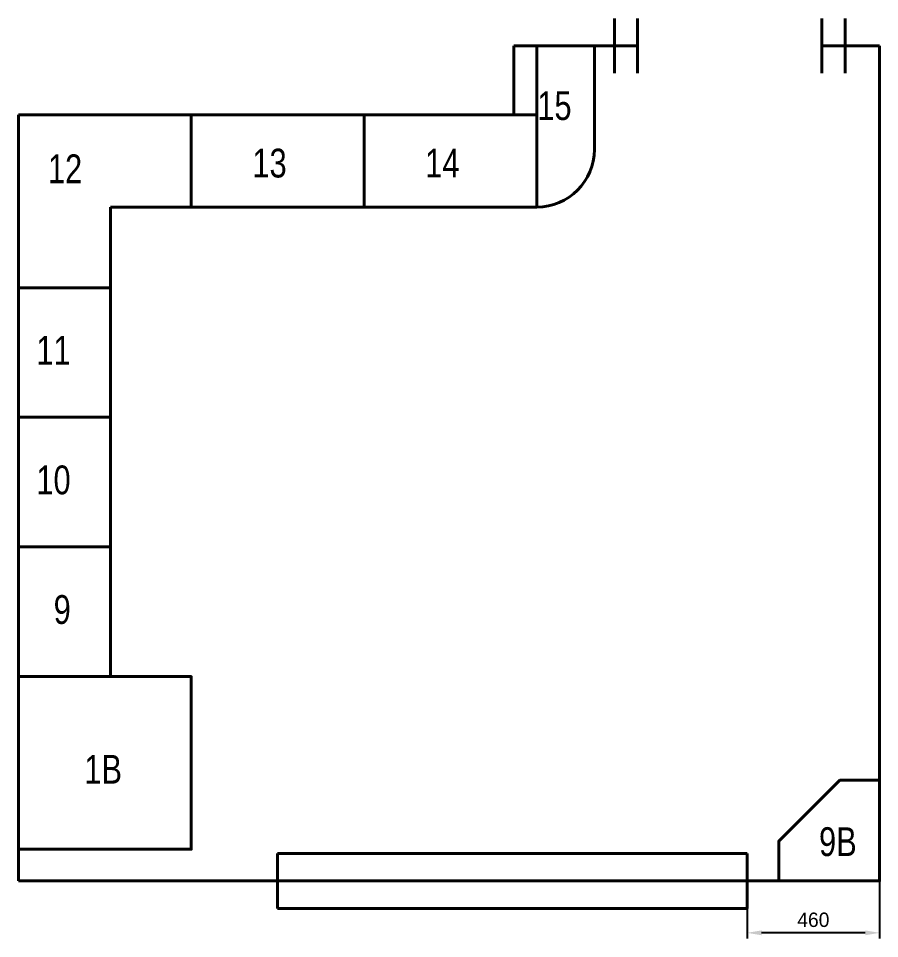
# Model space of a CAD drawing. Header units: millimetres. Extents: x 36689 to 81590, y -49198 to -25401.
# Drawn here: x 50623 to 53613, y -49198 to -46003 of the extents above; entities that cross this region are included whole.
import ezdxf

# ---------------------------------------------------------------- set-up
doc = ezdxf.new("R2010")
doc.units = ezdxf.units.MM
doc.header["$PDMODE"] = 34
doc.header["$PDSIZE"] = 25
doc.layers.add('01 Черновое', color=7, linetype='Continuous')
doc.layers.add('11 Привязка размеры', color=7, linetype='Continuous')
doc.layers.add('04 Мебель', color=5, linetype='Continuous', true_color=0x0000ff)
doc.styles.add('QCADDimTextStyle', font='txt')
doc.styles.add('textstyle82', font='FreeMono.ttf', dxfattribs={"width": 0.8})
doc.styles.add('textstyle89', font='FreeMono.ttf', dxfattribs={"width": 0.8})
doc.styles.add('textstyle93', font='FreeMono.ttf', dxfattribs={"width": 0.8})
doc.dimstyles.new('QCADDimStyle', dxfattribs={"dimtxt": 2.5, "dimasz": 2.5, "dimexe": 1.25, "dimexo": 0.625, "dimtad": 1, "dimtoh": 1, "dimdec": 4, "dimzin": 0, "dimdsep": 46, "dimtxsty": 'QCADDimTextStyle', "dimcen": 0.09, "dimadec": 0, "dimazin": 0, "dimtfac": 1, "dimtdec": 4, "dimtofl": 0, "dimtmove": 0, "dimatfit": 3, "dimfxl": 1, "dimtolj": 1, "dimtzin": 0, "dimarcsym": 0})

# ---------------------------------------------------------------- blocks, each defined once
blk = doc.blocks.new('*D134')
at = {"layer": '11 Привязка размеры', "color": 0, "lineweight": -2}
for p, q in [((53153.1, -48998.4), (53153.1, -49198.4)), ((53613.1, -48998.4), (53613.1, -49198.4)), ((53563.1, -49178.4), (53203.1, -49178.4))]:
    blk.add_line(p, q, dxfattribs=at)
at = {"layer": '11 Привязка размеры', "color": 0}
for points in [[(53203.1, -49170), (53203.1, -49186.7), (53153.1, -49178.4)], [(53563.1, -49186.7), (53563.1, -49170), (53613.1, -49178.4)]]:
    blk.add_solid(points, dxfattribs=at)
at = {"layer": 'Defpoints', "color": 0}
for p in [(53153.1, -48998.4), (53613.1, -48998.4), (53153.1, -49178.4)]:
    blk.add_point(p, dxfattribs=at)
at = {"layer": '11 Привязка размеры', "color": 0, "insert": (53383.1, -49133.4), "char_height": 50, "attachment_point": 5}
blk.add_mtext('\\A1;460', dxfattribs=at)

msp = doc.modelspace()

# ---------------------------------------------------------------- linework, layer by layer
at = {"layer": '01 Черновое', "lineweight": 40}
for p, q in [((52693.11174, -46003.379), (52693.11174, -46193.379)), ((52773.11174, -46003.379), (52773.11174, -46193.379)), ((53413.11174, -46003.379), (53413.11174, -46193.379)), ((53493.11174, -46003.379), (53493.11174, -46193.379)), ((52343.11174, -46338.379), (52343.11174, -46098.379)), ((52343.11174, -46098.379), (52773.11174, -46098.379)), ((53413.11174, -46098.379), (53613.11174, -46098.379)), ((53613.11174, -48998.379), (53613.11174, -46098.379)), ((50623.11174, -46338.379), (52343.11174, -46338.379)), ((50623.11174, -46338.379), (50623.11174, -48998.379)), ((51523.11174, -48903.379), (51523.11174, -49093.379)), ((51523.11174, -48903.379), (53153.11174, -48903.379)), ((53153.11174, -48903.379), (53153.11174, -49093.379)), ((50623.11174, -48998.379), (53613.11174, -48998.379)), ((51523.11174, -49093.379), (53153.11174, -49093.379))]:
    msp.add_line(p, q, dxfattribs=at)
at = {"layer": '04 Мебель', "lineweight": 40}
for p, q in [((52623.11174, -46462.379), (52623.11174, -46098.379)), ((50623.11174, -46338.379), (51223.11174, -46338.379)), ((50623.11174, -46938.379), (50623.11174, -46338.379)), ((50943.11174, -46658.379), (50943.11174, -46938.379)), ((50943.11174, -46658.379), (51223.11174, -46658.379))]:
    msp.add_line(p, q, dxfattribs=at)
msp.add_lwpolyline([(52423.11174, -46338.379), (52423.11174, -46098.379), (52623.11174, -46098.379)], dxfattribs=at)
for points in [[(51823.11174, -46658.379), (51223.11174, -46658.379), (51223.11174, -46338.379), (51823.11174, -46338.379)], [(52423.11174, -46658.379), (51823.11174, -46658.379), (51823.11174, -46338.379), (52423.11174, -46338.379)], [(50623.11174, -47388.379), (50943.11174, -47388.379), (50943.11174, -46938.379), (50623.11174, -46938.379)], [(50623.11174, -47838.379), (50943.11174, -47838.379), (50943.11174, -47388.379), (50623.11174, -47388.379)], [(50623.11174, -48288.379), (50943.11174, -48288.379), (50943.11174, -47838.379), (50623.11174, -47838.379)], [(50623.11174, -48288.379), (51223.11174, -48288.379), (51223.11174, -48888.379), (50623.11174, -48888.379)], [(53613.11174, -48648.379), (53613.11174, -48998.379), (53263.11174, -48998.379), (53263.11174, -48860.51103), (53475.24377, -48648.379)]]:
    msp.add_lwpolyline(points, close=True, dxfattribs=at)
msp.add_arc((52423.11174, -46458.379), 200, 270, 0, dxfattribs=at)

# ---------------------------------------------------------------- texts
at = {"layer": '04 Мебель', "lineweight": 40, "width": 0.8}
for s, style, p in [('15', 'textstyle93', (52424.71663, -46356.13522)), ('13', 'textstyle89', (51435.46999, -46555.73234)), ('12', 'textstyle89', (50725.46999, -46575.73234)), ('14', 'textstyle89', (52035.46999, -46555.73234)), ('11', 'textstyle89', (50685.46999, -47205.73234)), ('10', 'textstyle89', (50685.46999, -47655.73234)), ('9', 'textstyle89', (50745.46999, -48105.73234)), ('1В', 'textstyle82', (50851.88799, -48660.45803)), ('9В', 'textstyle93', (53402.8163, -48911.73704))]:
    msp.add_text(s, height=100, dxfattribs=dict(at, style=style)).set_placement(p)

# ---------------------------------------------------------------- dimensions: what is measured, and where the dimension line sits
at = {"layer": '11 Привязка размеры'}
dim = msp.add_linear_dim(base=(53153.11174, -49178.379), p1=(53613.11174, -48998.379), p2=(53153.11174, -48998.379), dimstyle='QCADDimStyle', override={"dimscale": 10, "dimtxt": 5, "dimasz": 5, "dimexe": 2, "dimexo": 0, "dimgap": 2, "dimdec": 0, "dimtxsty": 'Standard', "dimtmove": 2}, dxfattribs=at)
dim.commit()
dim.dimension.update_dxf_attribs({"geometry": '*D134', "text_midpoint": (53383.11174, -49133.379)})

doc.saveas('drawing.dxf')
